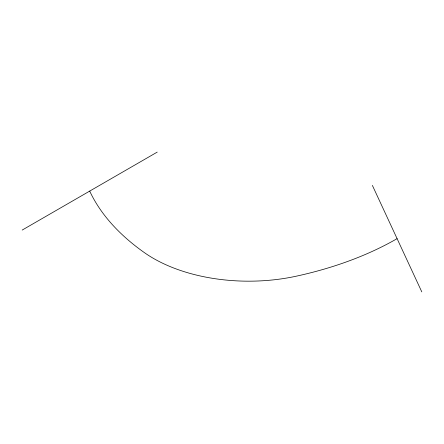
<?xml version="1.0" encoding="UTF-8"?>
<svg xmlns="http://www.w3.org/2000/svg" width="444" height="444" viewBox="0 0 444 444"><rect width="100%" height="100%" fill="white"/><g stroke="black" fill="none" stroke-linecap="round" stroke-linejoin="round"><path stroke-width="0.67" d="M22.2 230.064L157.215 152.114M372.383 185.403L421.8 291.886M397.091 238.644A284.371 164.18 0 0 1 296.326 276.174A134.854 77.855 0 0 1 144.467 252.68A284.371 164.18 0 0 1 89.705 191.092"/></g></svg>
